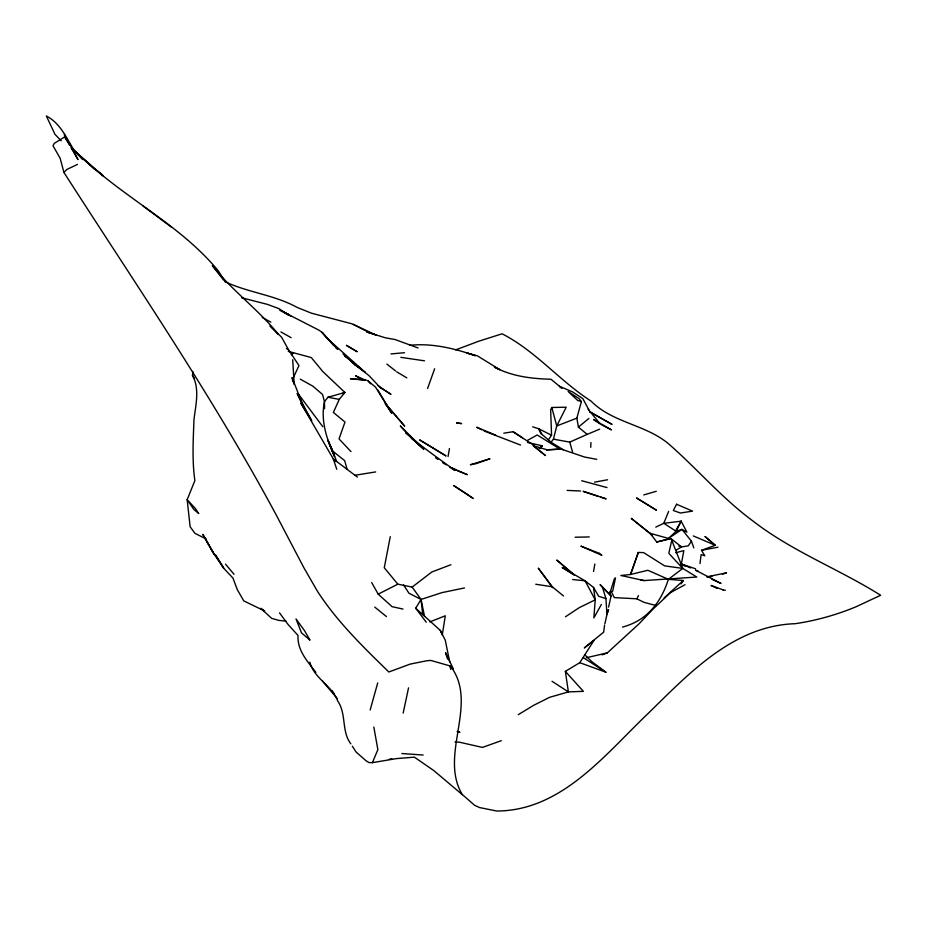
<?xml version="1.0" encoding="UTF-8"?>
<svg xmlns="http://www.w3.org/2000/svg" width="927" height="927" viewBox="0 0 927 927"><rect width="100%" height="100%" fill="white"/><g stroke="black" fill="none" stroke-linecap="round" stroke-linejoin="round"><path stroke-width="1.39" d="M590.754 447.289L590.916 442.527M534.01 445.4L533.964 446.269L545.482 455.563L533.303 445.667L534.01 445.4L513.025 431.727L503.813 433.187M206.211 538.969L194.983 533.373L190.139 526.779L187.161 499.653L194.867 480.626C191.982 460.406 193.245 439.931 193.975 419.595C195.655 405.122 199.942 389.027 192.503 375.493L192.804 371.414M604.555 625.215L603.674 632.121L584.323 647.95L594.091 640.233L579.792 662.689L565.343 671.357L568.39 691.901L549.491 697.359L533.431 705.447L518.274 714.659M699.978 563.593L701.136 554.589L704.798 555.794L701.496 550.314L715.285 545.285L705.134 536.629L715.285 545.285L693.269 535.933M448.065 456.501L449.444 448.517M593.547 571.449L594.867 564.033M685.157 566.096L681.218 564.543L683.848 550.638L675.737 552.701M390.267 536.675L384.265 567.764L397.834 584.172L412.144 587.092L421.043 599.456L424.543 616.362M408.54 687.869L403.175 713.072M370.163 709.966L377.729 682.886M604.867 623.813L607.961 609.885M608.587 607.092L611.067 595.957L609.978 592.967L614.392 578.749L615.493 577.903L612.689 591.183L610.012 592.052M668.819 553.28L671.774 540.29L670.997 538.668L656.768 542.005L650.105 533.292L631.252 518.367L651.971 535.157M550.962 442.399L553.454 439.155L556.733 425.945L566.2 407.196L551.82 407.486L550.65 409.827L551.553 435.261L548.436 439.722M599.688 429.143L587.173 434.392L578.413 427.127L576.861 418.158L581.391 401.542L579.039 398.622L568.158 391.518L577.706 400.464L581.391 401.542M621.206 575.54L643.952 580.58L696.768 577.034L682.782 568.413L664.636 565.876L643.639 552.608L638.286 552.469L630.557 574.485L621.194 575.47M427.579 388.483L434.647 368.761M638.286 552.469L630.557 574.485L647.846 570.267L668.367 579.329L683.326 580.511L681.044 583.94M608.599 609.896L606.942 614.474L605.945 598.564L602.365 586.93L600.082 584.636L611.067 595.957L602.365 586.93M668.622 511.38L663.802 523.303L655.771 527.115M352.33 746.177L356.061 752.017L366.13 760.858L369.108 762.585L372.422 762.643L377.868 749.607L373.824 727.023M288.262 351.356L311.287 357.567L322.874 371.611L344.89 392.457L339.259 399.398L333.372 412.434L344.995 422.075L339.027 438.888L350.985 451.6M293.65 377.115L298.957 365.528L288.679 350.024L281.634 337.266L269.977 325.829L278.227 334.16C258.251 309.363 232.005 290.638 212.353 265.585L223.407 279.838M622.481 627.081C646.814 620.719 661.078 602.388 668.367 579.329L682.782 568.413L671.774 540.29M608.912 592.909L611.31 591.658L614.288 597.614L636.849 598.807L638.483 595.597M601.356 604.474L593.883 617.88L595.204 599.839L593.512 587.451L585.076 580.812L562.214 567.498L572.608 574.103M675.459 531.067L681.171 521.194L686.907 532.156L681.959 529.387L676.131 531.287L668.367 538.46L681.959 529.387L691.449 541.194L693.802 547.869M426.235 622.202L415.69 608.239L421.043 599.456L441.912 592.631L464.52 587.938M691.449 541.194L688.251 545.876L681.565 546.907L675.841 550.314M342.341 393.604L344.89 392.457L327.961 397.243L324.485 401.658C320.394 420.568 326.756 439.271 334.554 456.351L328.1 440.29M539.85 448.668L542.237 445.806L527.556 442.457M455.644 349.885L478.564 341.287L502.086 333.79C535.655 350.985 559.63 380.893 591.067 401.101C613.071 423.326 646.779 424.508 669.85 444.925C698.158 469.896 722.805 498.923 753.384 521.333C792.411 551.542 839.062 569.143 880.65 595.261L856.166 606.721C836.71 614.798 816.316 620.557 795.482 623.662L795.296 623.697C733.952 625.621 689.758 672.689 648.854 712.77C605.47 753.894 562.075 810.789 496.745 811.021L479.526 807.556L474.589 805.285L462.156 794.393C438.645 754.474 479.213 703.674 450.429 666.038L430.731 660.418L426.675 660.777L410.093 664.126L388.853 671.994C363.083 646.861 336.907 621.472 317.301 591.055L303.813 567.614L276.663 515.818C212.978 396.988 136.582 285.725 63.905 172.41L66.802 169.49L77.474 164.427M602.144 654.868L607.301 652.886L639.027 623.836L653.083 609.039L670.499 592.62L685.018 584.705M683.326 580.511L664.149 597.845M539.12 448.413L542.237 445.806M578.413 427.127L588.877 418.448M291.24 354.763L293.43 353.048M412.144 587.092L431.843 571.982L450.916 564.74M565.435 616.768L579.502 607.521L595.204 599.839L585.076 580.812L572.654 579.526M527.347 440.476L537.173 434.983L559.989 449.097L546.397 450.012M371.681 582.562L378.204 594.161L397.834 584.172M553.454 439.155L569.746 442.109L587.173 434.392M429.861 621.878L445.284 615.795L442.283 634.914L440.302 630.383L415.69 608.239M576.861 418.158L556.733 425.945L551.82 407.486M722.457 574.265L726.501 572.805L706.826 576.895L711.971 576.374M501.298 740.685L482.446 747.417L459.363 742.179L455.041 742.006M475.273 463.94L489.989 458.738L470.348 464.74L474.033 464.137M643.755 494.925L656.281 491.275M656.768 542.005L669.317 538.68L650.105 533.292M586.327 657.73L607.301 652.886M701.496 550.314L717.95 547.197M594.555 482.167L607.544 479.769M389.201 759.259L391.854 758.807M372.422 762.643L396.571 758.587L414.381 757.15L433.836 770.604L462.376 794.694M354.89 475.296L375.644 471.924M390.951 353.929L404.543 352.712M559.989 449.097L546.918 449.757L533.303 445.667M409.56 345.342C431.936 342.909 454.439 348.425 475.435 355.736L466.999 353.036L477.301 355.783L499.769 369.664L494.555 367.219M575.122 537.231L589.259 536.942M723.141 590.175L725.366 590.221M567.15 490.406L580.511 490.997M401.843 753.535L423.164 755.03M366.663 380.163L350.394 378.726L365.284 380.082L355.597 375.748L360.197 378.714M285.968 621.09L278.9 620.418L271.646 618.332L260.754 608.332L264.67 610.997L243.813 600.916L237.335 589.734L232.955 578.054L223.847 568.402L215.458 554.925L223.662 568.089L214.056 554.103L202.862 534.45L214.056 554.103L204.149 536.756M400.835 357.335L424.531 360.823M695.493 568.761L680.963 563.917L681.218 564.543M535.783 584.242L552.26 586.779L563.535 595.98M327.961 397.243L339.259 399.398M596.768 459.352L584.416 456.999L560.499 448.888M402.978 609.051L392.086 606.675L378.204 594.161M457.289 731.727L459.908 732.318L457.301 731.391M640.395 579.711L643.952 580.58M241.611 297.764L267.405 304.369L278.714 308.552L288.969 315.064L279.873 310.36M656.165 605.586L644.022 602.341L636.849 598.807M581.716 480.731L607.011 487.579M678.842 546.061L681.565 546.907L670.997 538.668M605.945 598.564L598.703 596.316L593.512 587.451M532.677 426.826L538.761 428.772L551.553 435.261M598.019 496.212L583.141 491.322L606.131 498.877L600.719 497.104M418.054 347.949L395.029 339.525L385.365 337.81L366.744 331.947L375.887 334.971L351.542 323.697L311.657 313.245L297.277 307.486C274.659 294.948 248.355 292.654 225.134 281.762M484.103 431.009L520.58 445.064M579.792 662.689L605.922 672.226L591.843 661.681L584.659 654.694M723.083 589.862L711.055 585.458L717.22 588.367M695.656 570.244L721.009 583.454L711.982 579.282M457.44 470.777L467.359 474.694L451.368 467.741L456.223 470.174M495.574 435.087L476.733 427.266L481.646 429.757M681.727 564.033L690.638 567.938M695.737 570.163L698.286 571.275M494.415 367.069C511.855 376.42 531.553 378.703 550.974 379.259L561.959 388.286M288.146 314.74L283.477 311.993L319.039 330.221L322.005 332.318L331.588 342.978M353.257 324.276L370.174 333.094M283.477 311.993L290.696 315.98M601.438 424.659L611.449 429.896L593.547 419.514L600.186 423.998L588.124 409.201M262.225 317.463L270.835 322.109M300.244 379.131L312.944 386.223L322.526 394.45L324.485 401.658L324.543 408.726M280.916 331.924L291.113 337.671M396.756 371.866L406.837 377.868M563.222 449.722L551.438 442.48L542.11 434.531L538.761 428.772L540.951 433.917M442.573 462.596L446.165 464.867M449.746 467.127L454.531 470.151C438.031 457.984 420.939 446.432 405.702 432.631L423.824 449.317L411.947 438.448L417.706 443.535M513.025 431.727L522.561 437.845M380.302 387.498L390.974 394.369L378.112 385.783M583.361 657.672L605.922 672.226M355.087 364.682L359.595 367.602L354.137 363.639M552.052 681.31L568.39 691.901L583.373 691.357L565.343 671.357M289.572 315.377L287.3 313.847L289.676 315.47M435.655 457.857L437.961 459.433M286.455 348.494L288.679 350.024M354.96 364.879L365.354 372.492L329.201 340.197L333.847 345.713M225.226 281.762L218.366 270.962C184.033 229.108 134.902 203.569 94.311 168.575L103.395 175.979L73.789 150.313L82.966 159.56L71.866 148.135M171.704 227.289L143.094 206.072M357.37 477.069L333.349 459.016L300.869 403.21L311.704 420.684L297.173 393.5L302.526 405.134M386.872 364.079L395.655 370.997M374.775 607.115L386.443 616.594M561.472 387.95L559.444 386.304L572.619 391.924L582.886 398.668L589.19 410.464M360.661 368.853L344.589 355.655L369.05 375.69L381.206 388.564M574.497 575.203L556.803 560.07L574.358 575.053M335.516 347.44L337.66 349.305M343.013 353.987L355.875 365.215M410.719 437.254L421.148 446.547M410.661 437.22L417.637 443.454M73.789 150.313L94.345 168.934L72.978 149.548M350 360.174L354.844 364.693M417.59 443.199L400.325 425.899L404.995 431.113M61.17 140.834L54.948 134.299L46.35 115.979C60.95 123.546 67.103 139.328 75.365 152.503L71.692 148.204M332.77 344.195L337.671 349.155M669.503 554.103L682.782 568.413M331.878 343.199L322.005 332.318L328.17 339.479M370.533 383.778L367.81 380.673L375.528 387.127L391.704 413.175L385.342 403.639L404.578 426.049L385.342 403.639M337.289 698.587L322.666 681.287M335.18 461.194L333.349 459.016L336.744 469.271M225.539 564.195L234.033 574.277M298.424 394.091L322.805 426.71M331.854 690.592L334.462 693.952M315.887 672.365C307.44 661.31 297.185 650.441 298.007 635.458L287.949 624.323L279.502 612.851M552.26 586.779L538.286 568.158L552.666 587.66M403.546 584.995L408.946 593.199L421.043 599.456L422.735 614.659M192.503 375.493L194.461 378.483M350.835 743.836C341.298 731.519 346.675 713.952 337.671 700.905C331.681 685.192 314.23 678.726 309.838 662.179M391.704 413.175L377.845 389.989M69.618 145.284L64.716 136.918L64.415 134.172M71.02 147.671L78.03 159.618L70.742 145.817L64.716 136.918L54.322 143.326L53.013 145.771L60.139 158.239L63.905 172.41M440.302 630.383L445.296 640.29L449.804 662.376M453.303 668.831L445.505 652.573L447.567 659.097M336.605 461.159L328.274 441.368L333.083 451.414L344.682 460.649L346.953 468.853M303.859 407.787L292.075 377.509L292.874 381.507M330.024 445.273L334.554 456.351M572.596 452.167L569.746 442.109M449.63 665.621L450.858 669.526M293.407 381.194L293.766 383.963M292.723 359.711L294.137 383.859M681.171 521.194L676.131 531.287L663.802 523.303L681.171 521.194M676.571 504.253L673.315 510.499L680.453 513.025L692.539 511.125L676.571 504.253M461.507 423.593L456.698 422.909L461.507 423.593M599.41 553.384L580.881 546.119L601.866 555.296L599.41 553.384M611.808 424.253L589.699 411.762L611.808 424.253M357.057 351.646L346.466 345.389L357.057 351.646M434.485 448.9L419.607 439.896L446.049 455.957L434.485 448.9M643.883 502.469L636.525 497.961L656.501 510.244L643.883 502.469M467.486 494.473L453.709 485.586L473.176 498.459L467.486 494.473M198.633 513.431L193.905 509.549L187.161 499.653L195.4 508.552L198.633 513.431M309.838 639.966L301.518 632.898L296.003 618.923L304.67 630.87L309.838 639.966"/></g></svg>
